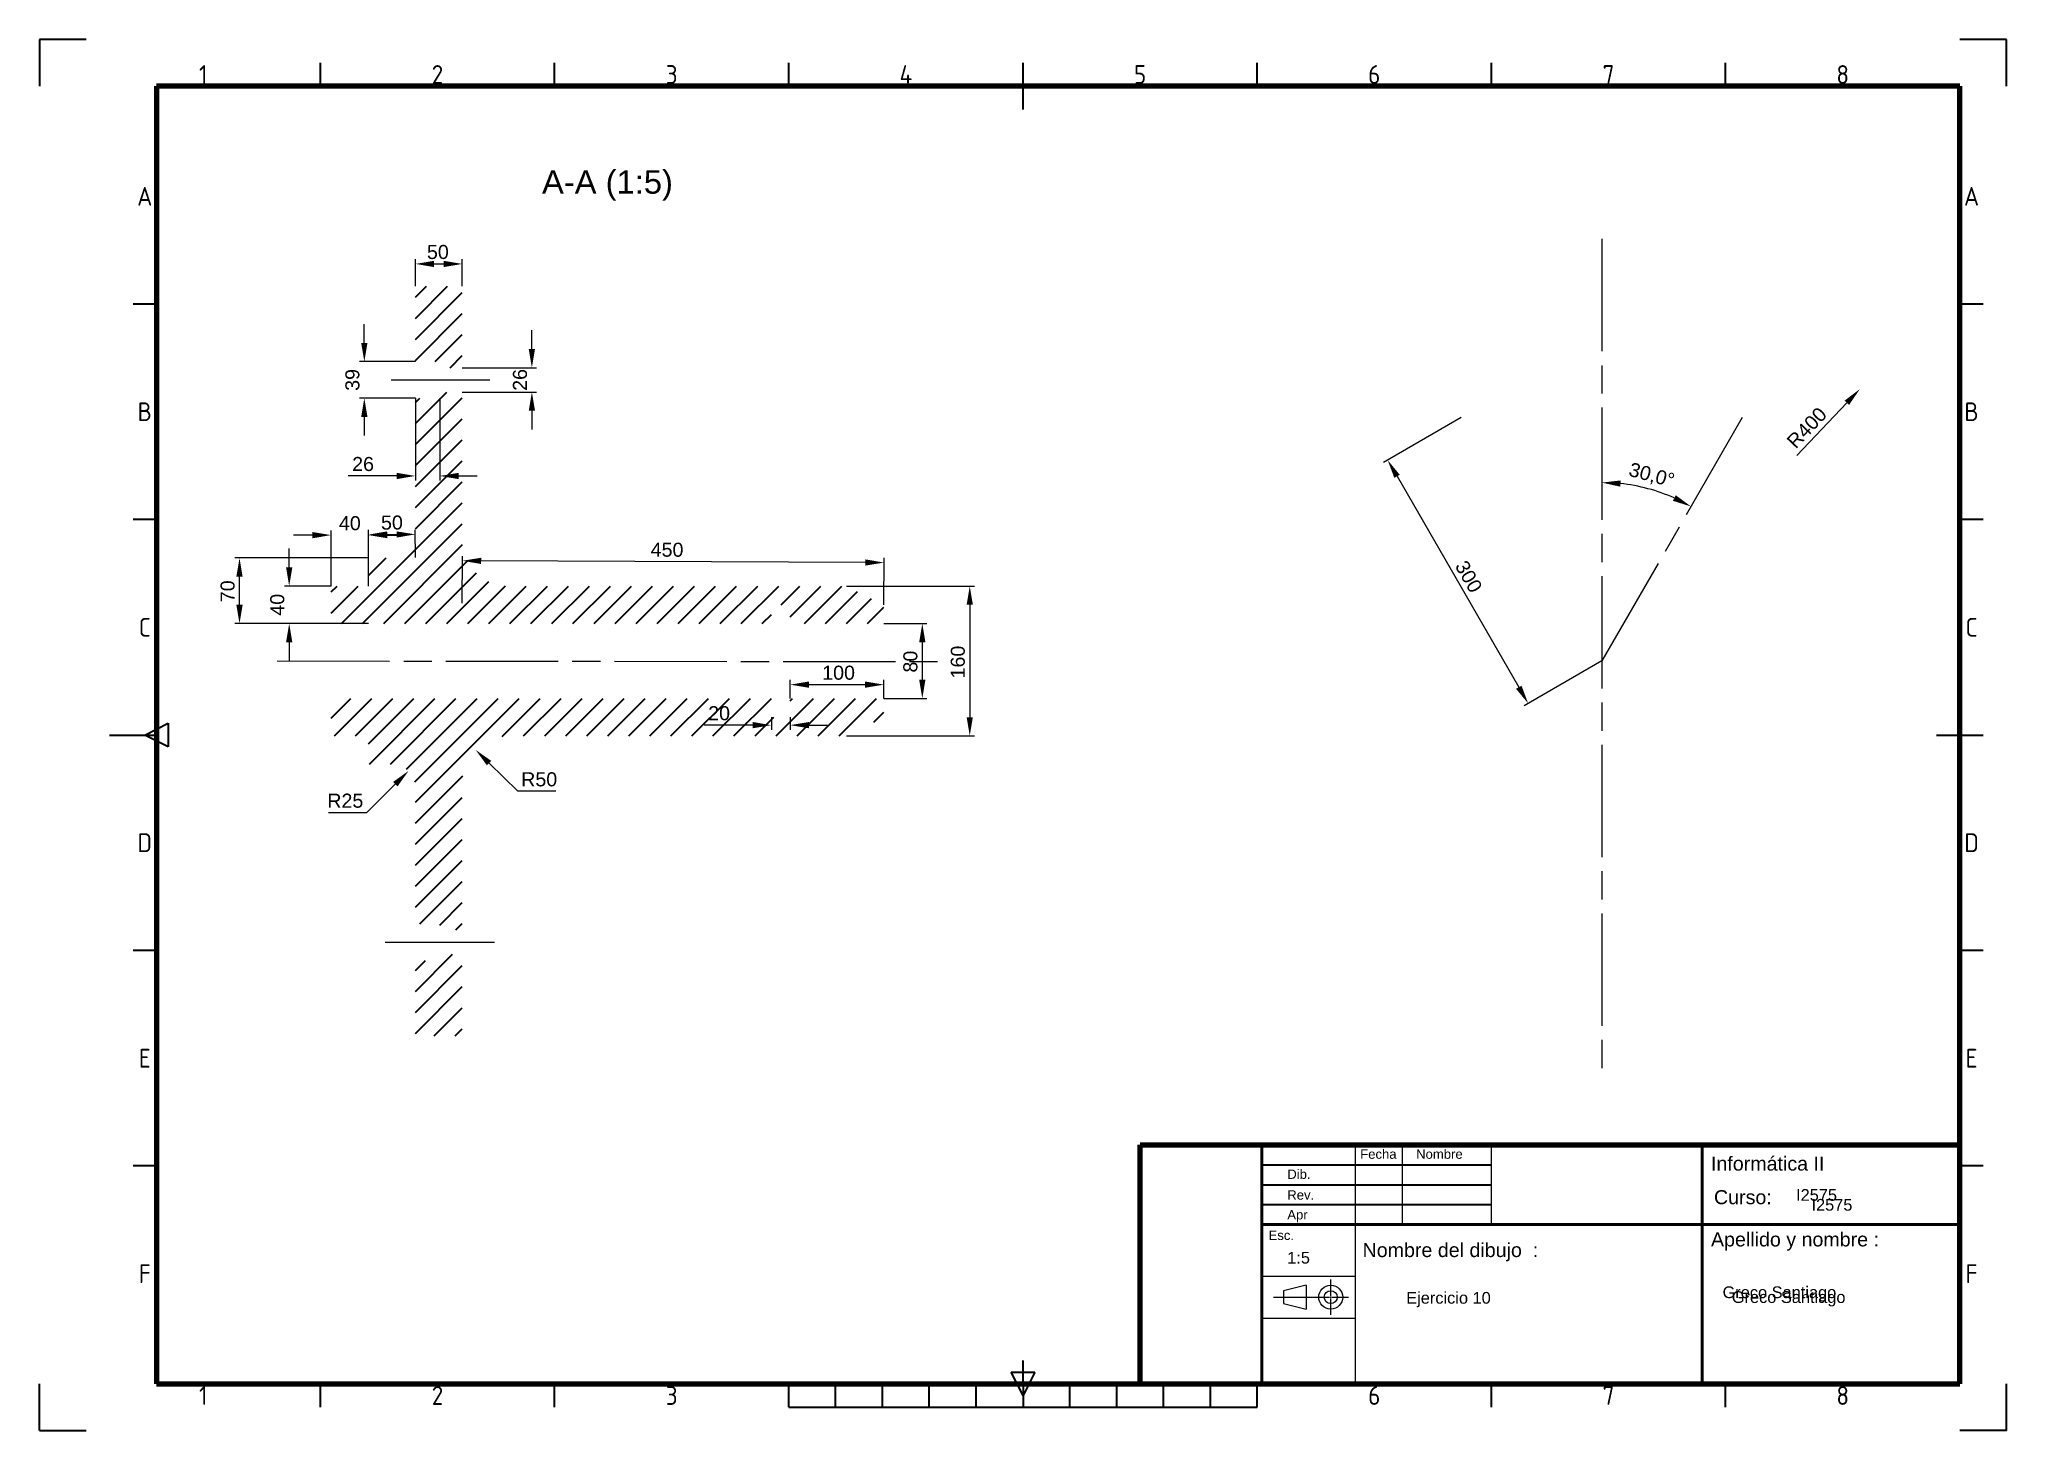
# Paper-space layout 'Papel' of a CAD drawing. Header units: millimetres. Extents: x 0 to 420, y 0 to 297.
import ezdxf
from ezdxf.enums import TextEntityAlignment as Align

# ---------------------------------------------------------------- set-up
doc = ezdxf.new("R2010")
doc.units = ezdxf.units.MM
doc.linetypes.add('ACAD_ISO08W100', pattern=[36, 24, -3, 6, -3])
doc.linetypes.add('CENTER2', pattern=[28.575, 19.05, -3.175, 3.175, -3.175])
for name, color, linetype, lineweight in [('Cotas', 5, 'Continuous', 20), ('Ejes', 3, 'ACAD_ISO08W100', 20), ('MD_Anotación', 7, 'Continuous', 25), ('MD_Sombreado', 7, 'Continuous', 25), ('Rótulo', 7, 'Continuous', 20)]:
    doc.layers.add(name, color=color, linetype=linetype, lineweight=lineweight)
doc.styles.add('ISO Proportional', font='isocp.shx')
doc.styles.get("Standard").update_dxf_attribs({"font": 'arial.ttf'})
doc.dimstyles.new('Info 2', dxfattribs={"dimscale": 0, "dimtxt": 3, "dimasz": 4, "dimexe": 1, "dimexo": 0, "dimgap": 1, "dimtad": 1, "dimtoh": 1, "dimtxsty": 'Standard', "dimcen": 0, "dimclrd": 256, "dimclre": 256, "dimclrt": 256, "dimadec": 1, "dimazin": 0, "dimtfac": 1, "dimtofl": 0, "dimtmove": 0, "dimatfit": 3, "dimfxl": 1, "dimlwd": -1, "dimlwe": -1, "dimarcsym": 0})

# ---------------------------------------------------------------- blocks, each defined once
blk = doc.blocks.new('*U1')
at = {"color": 0, "linetype": 'CENTER2', "lineweight": 20, "ltscale": 3, "transparency": 16777216}
for p, q in [((-12.18, 0), (-0.28, 0)), ((0, 0.28), (0, 3.78)), ((0.28, 0), (3.78, 0)), ((0, -3.78), (0, -0.28))]:
    blk.add_line(p, q, dxfattribs=at)
at = {"color": 0, "linetype": 'Continuous', "lineweight": 20, "ltscale": 3, "transparency": 16777216}
for p, q in [((-0.14, 0), (0.14, 0)), ((0, -0.14), (0, 0.14))]:
    blk.add_line(p, q, dxfattribs=at)
blk = doc.blocks.new('*U6')
at = {"color": 0, "linetype": 'CENTER2', "lineweight": 20, "ltscale": 3, "transparency": 16777216}
for p, q in [((-12.18, 0), (-0.28, 0)), ((0, 0.28), (0, 3.78)), ((0.28, 0), (3.78, 0)), ((0, -3.78), (0, -0.28))]:
    blk.add_line(p, q, dxfattribs=at)
at = {"color": 0, "linetype": 'Continuous', "lineweight": 20, "ltscale": 3, "transparency": 16777216}
for p, q in [((-0.14, 0), (0.14, 0)), ((0, -0.14), (0, 0.14))]:
    blk.add_line(p, q, dxfattribs=at)
blk = doc.blocks.new('*D17')
at = {"layer": 'Cotas', "transparency": 16777216}
for p, q in [((80.29, 244.3), (80.29, 250.06)), ((84.29, 249.06), (86.29, 249.06)), ((90.29, 244.3), (90.29, 250.06))]:
    blk.add_line(p, q, dxfattribs=at)
for points in [[(84.29, 249.73), (84.29, 248.39), (80.29, 249.06)], [(86.29, 249.73), (86.29, 248.39), (90.29, 249.06)]]:
    blk.add_solid(points, dxfattribs=at)
at = {"layer": 'Defpoints', "color": 0, "transparency": 16777216}
for p in [(90.29, 249.06), (80.29, 244.3), (90.29, 244.3)]:
    blk.add_point(p, dxfattribs=at)
at = {"layer": 'Cotas', "transparency": 16777216, "insert": (85.08, 251.59), "char_height": 3, "attachment_point": 5}
blk.add_mtext('50', dxfattribs=at)
blk = doc.blocks.new('*D18')
at = {"layer": 'Cotas', "transparency": 16777216}
for p, q in [((90.29, 176.67), (90.33, 186.69)), ((176.33, 185.33), (94.33, 185.67)), ((180.29, 176.3), (180.33, 186.31))]:
    blk.add_line(p, q, dxfattribs=at)
for points in [[(94.33, 186.34), (94.32, 185), (90.33, 185.69)], [(176.33, 185.99), (176.32, 184.66), (180.33, 185.31)]]:
    blk.add_solid(points, dxfattribs=at)
at = {"layer": 'Defpoints', "color": 0, "transparency": 16777216}
for p in [(90.33, 185.69), (90.29, 176.67), (180.29, 176.3)]:
    blk.add_point(p, dxfattribs=at)
at = {"layer": 'Cotas', "transparency": 16777216, "insert": (134.01, 188.04), "char_height": 3, "attachment_point": 5, "rotation": 359.7616}
blk.add_mtext('450', dxfattribs=at)
blk = doc.blocks.new('*D19')
at = {"layer": 'Cotas', "transparency": 16777216}
for p, q in [((180.29, 172.3), (189.5, 172.3)), ((188.5, 168.3), (188.5, 160.3)), ((180.29, 156.3), (189.5, 156.3))]:
    blk.add_line(p, q, dxfattribs=at)
for points in [[(187.83, 168.3), (189.17, 168.3), (188.5, 172.3)], [(187.83, 160.3), (189.17, 160.3), (188.5, 156.3)]]:
    blk.add_solid(points, dxfattribs=at)
at = {"layer": 'Defpoints', "color": 0, "transparency": 16777216}
for p in [(180.29, 172.3), (180.29, 156.3), (188.5, 156.3)]:
    blk.add_point(p, dxfattribs=at)
at = {"layer": 'Cotas', "transparency": 16777216, "insert": (185.97, 164.16), "char_height": 3, "attachment_point": 5, "rotation": 90}
blk.add_mtext('80', dxfattribs=at)
blk = doc.blocks.new('*D20')
at = {"layer": 'Cotas', "transparency": 16777216}
for p, q in [((70.29, 186.3), (70.25, 192.27)), ((74.26, 191.29), (76.26, 191.3)), ((80.29, 186.36), (80.25, 192.33))]:
    blk.add_line(p, q, dxfattribs=at)
for points in [[(74.25, 191.96), (74.26, 190.62), (70.26, 191.27)], [(76.25, 191.97), (76.26, 190.64), (80.26, 191.33)]]:
    blk.add_solid(points, dxfattribs=at)
at = {"layer": 'Defpoints', "color": 0, "transparency": 16777216}
for p in [(80.26, 191.33), (70.29, 186.3), (80.29, 186.36)]:
    blk.add_point(p, dxfattribs=at)
at = {"layer": 'Cotas', "transparency": 16777216, "insert": (75.27, 193.83), "char_height": 3, "attachment_point": 5, "rotation": 0.3584}
blk.add_mtext('50', dxfattribs=at)
blk = doc.blocks.new('*D21')
at = {"layer": 'Cotas', "transparency": 16777216}
for p, q in [((105.15, 230.9), (105.15, 234.9)), ((90.29, 226.9), (106.15, 226.9)), ((90.29, 221.7), (106.15, 221.7)), ((105.15, 217.7), (105.15, 213.7))]:
    blk.add_line(p, q, dxfattribs=at)
for points in [[(104.48, 230.9), (105.82, 230.9), (105.15, 226.9)], [(104.48, 217.7), (105.82, 217.7), (105.15, 221.7)]]:
    blk.add_solid(points, dxfattribs=at)
at = {"layer": 'Defpoints', "color": 0, "transparency": 16777216}
for p in [(90.29, 226.9), (90.29, 221.7), (105.15, 221.7)]:
    blk.add_point(p, dxfattribs=at)
at = {"layer": 'Cotas', "transparency": 16777216, "insert": (102.62, 224.3), "char_height": 3, "attachment_point": 5, "rotation": 90}
blk.add_mtext('26', dxfattribs=at)
blk = doc.blocks.new('*D22')
at = {"layer": 'Cotas', "transparency": 16777216}
for p, q in [((69.38, 232.2), (69.38, 236.2)), ((80.29, 228.2), (68.38, 228.2)), ((80.29, 220.4), (68.38, 220.4)), ((69.38, 216.4), (69.38, 212.4))]:
    blk.add_line(p, q, dxfattribs=at)
for points in [[(68.71, 232.2), (70.05, 232.2), (69.38, 228.2)], [(68.71, 216.4), (70.05, 216.4), (69.38, 220.4)]]:
    blk.add_solid(points, dxfattribs=at)
at = {"layer": 'Defpoints', "color": 0, "transparency": 16777216}
for p in [(80.29, 228.2), (69.38, 220.4), (80.29, 220.4)]:
    blk.add_point(p, dxfattribs=at)
at = {"layer": 'Cotas', "transparency": 16777216, "insert": (66.85, 224.3), "char_height": 3, "attachment_point": 5, "rotation": 90}
blk.add_mtext('39', dxfattribs=at)
blk = doc.blocks.new('*D23')
at = {"layer": 'Cotas', "transparency": 16777216}
for p, q in [((58.29, 191.17), (54.29, 191.17)), ((62.29, 180.3), (62.29, 192.17)), ((70.29, 180.3), (70.29, 192.17)), ((74.29, 191.17), (78.29, 191.17))]:
    blk.add_line(p, q, dxfattribs=at)
for points in [[(58.29, 191.83), (58.29, 190.5), (62.29, 191.17)], [(74.29, 191.83), (74.29, 190.5), (70.29, 191.17)]]:
    blk.add_solid(points, dxfattribs=at)
at = {"layer": 'Defpoints', "color": 0, "transparency": 16777216}
for p in [(62.29, 191.17), (62.29, 180.3), (70.29, 180.3)]:
    blk.add_point(p, dxfattribs=at)
at = {"layer": 'Cotas', "transparency": 16777216, "insert": (66.29, 193.7), "char_height": 3, "attachment_point": 5}
blk.add_mtext('40', dxfattribs=at)
blk = doc.blocks.new('*D24')
at = {"layer": 'Cotas', "transparency": 16777216}
for p, q in [((53.34, 184.3), (53.34, 188.3)), ((62.29, 180.3), (52.34, 180.3)), ((62.29, 172.3), (52.34, 172.3)), ((53.34, 168.3), (53.34, 164.3))]:
    blk.add_line(p, q, dxfattribs=at)
for points in [[(52.67, 184.3), (54.01, 184.3), (53.34, 180.3)], [(52.67, 168.3), (54.01, 168.3), (53.34, 172.3)]]:
    blk.add_solid(points, dxfattribs=at)
at = {"layer": 'Defpoints', "color": 0, "transparency": 16777216}
for p in [(53.34, 180.3), (62.29, 180.3), (62.29, 172.3)]:
    blk.add_point(p, dxfattribs=at)
at = {"layer": 'Cotas', "transparency": 16777216, "insert": (50.81, 176.3), "char_height": 3, "attachment_point": 5, "rotation": 90}
blk.add_mtext('40', dxfattribs=at)
blk = doc.blocks.new('*D26')
at = {"layer": 'Cotas', "transparency": 16777216}
for p, q in [((80.29, 220.4), (80.29, 202.8)), ((85.49, 220.4), (85.49, 202.8)), ((76.29, 203.8), (65.94, 203.8)), ((89.49, 203.8), (93.49, 203.8))]:
    blk.add_line(p, q, dxfattribs=at)
for points in [[(76.29, 204.46), (76.29, 203.13), (80.29, 203.8)], [(89.49, 204.46), (89.49, 203.13), (85.49, 203.8)]]:
    blk.add_solid(points, dxfattribs=at)
at = {"layer": 'Defpoints', "color": 0, "transparency": 16777216}
for p in [(80.29, 220.4), (85.49, 220.4), (80.29, 203.8)]:
    blk.add_point(p, dxfattribs=at)
at = {"layer": 'Cotas', "transparency": 16777216, "insert": (69.11, 206.33), "char_height": 3, "attachment_point": 5}
blk.add_mtext('26', dxfattribs=at)
blk = doc.blocks.new('*D27')
at = {"layer": 'Cotas', "transparency": 16777216}
for p, q in [((69.92, 131.93), (75.99, 138)), ((61.73, 131.93), (69.92, 131.93))]:
    blk.add_line(p, q, dxfattribs=at)
blk.add_solid([(75.52, 138.48), (76.47, 137.53), (78.82, 140.83)], dxfattribs=at)
at = {"layer": 'Defpoints', "color": 0, "transparency": 16777216}
for p in [(78.82, 140.83), (75.29, 137.3)]:
    blk.add_point(p, dxfattribs=at)
at = {"layer": 'Cotas', "transparency": 16777216, "insert": (65.32, 134.46), "char_height": 3, "attachment_point": 5}
blk.add_mtext('R25', dxfattribs=at)
blk = doc.blocks.new('*D28')
at = {"layer": 'Cotas', "transparency": 16777216}
for p, q in [((102.13, 136.49), (96.01, 142.5)), ((110.29, 136.49), (102.13, 136.49))]:
    blk.add_line(p, q, dxfattribs=at)
blk.add_solid([(96.47, 142.98), (95.54, 142.03), (93.15, 145.31)], dxfattribs=at)
at = {"layer": 'Defpoints', "color": 0, "transparency": 16777216}
for p in [(93.15, 145.31), (100.29, 138.3)]:
    blk.add_point(p, dxfattribs=at)
at = {"layer": 'Cotas', "transparency": 16777216, "insert": (106.71, 139.02), "char_height": 3, "attachment_point": 5}
blk.add_mtext('R50', dxfattribs=at)
blk = doc.blocks.new('*D29')
at = {"layer": 'Cotas', "transparency": 16777216}
for p, q in [((156.29, 152.3), (156.29, 149.6)), ((160.29, 152.3), (160.29, 149.6)), ((152.29, 150.6), (141.95, 150.6)), ((164.29, 150.6), (168.29, 150.6))]:
    blk.add_line(p, q, dxfattribs=at)
for points in [[(152.29, 151.27), (152.29, 149.94), (156.29, 150.6)], [(164.29, 151.27), (164.29, 149.94), (160.29, 150.6)]]:
    blk.add_solid(points, dxfattribs=at)
at = {"layer": 'Defpoints', "color": 0, "transparency": 16777216}
for p in [(156.29, 152.3), (160.29, 152.3), (160.29, 150.6)]:
    blk.add_point(p, dxfattribs=at)
at = {"layer": 'Cotas', "transparency": 16777216, "insert": (145.12, 153.13), "char_height": 3, "attachment_point": 5}
blk.add_mtext('20', dxfattribs=at)
blk = doc.blocks.new('*D30')
at = {"layer": 'Cotas', "transparency": 16777216}
for p, q in [((160.29, 156.3), (160.29, 160.25)), ((180.29, 156.3), (180.29, 160.25)), ((164.29, 159.25), (176.29, 159.25))]:
    blk.add_line(p, q, dxfattribs=at)
for points in [[(164.29, 159.92), (164.29, 158.58), (160.29, 159.25)], [(176.29, 159.92), (176.29, 158.58), (180.29, 159.25)]]:
    blk.add_solid(points, dxfattribs=at)
at = {"layer": 'Defpoints', "color": 0, "transparency": 16777216}
for p in [(160.29, 156.3), (180.29, 159.25), (180.29, 156.3)]:
    blk.add_point(p, dxfattribs=at)
at = {"layer": 'Cotas', "transparency": 16777216, "insert": (170.63, 161.78), "char_height": 3, "attachment_point": 5}
blk.add_mtext('100', dxfattribs=at)
blk = doc.blocks.new('*D31')
at = {"layer": 'Cotas', "transparency": 16777216}
for p, q in [((303.57, 216.26), (286.98, 206.69)), ((289.85, 203.72), (315.85, 158.69)), ((333.57, 164.3), (316.98, 154.72))]:
    blk.add_line(p, q, dxfattribs=at)
for points in [[(290.43, 204.05), (289.27, 203.39), (287.85, 207.19)], [(316.43, 159.02), (315.27, 158.35), (317.85, 155.22)]]:
    blk.add_solid(points, dxfattribs=at)
at = {"layer": 'Defpoints', "color": 0, "transparency": 16777216}
for p in [(303.57, 216.26), (333.57, 164.3), (317.85, 155.22)]:
    blk.add_point(p, dxfattribs=at)
at = {"layer": 'Cotas', "transparency": 16777216, "insert": (305.15, 182.3), "char_height": 3, "attachment_point": 5, "rotation": 300}
blk.add_mtext('300', dxfattribs=at)
blk = doc.blocks.new('*D32')
at = {"layer": 'Cotas', "transparency": 16777216}
blk.add_line((375.23, 208.19), (385.89, 219.42), dxfattribs=at)
blk.add_solid([(385.4, 219.88), (386.37, 218.96), (388.64, 222.32)], dxfattribs=at)
at = {"layer": 'Defpoints', "color": 0, "transparency": 16777216}
for p in [(388.64, 222.32), (333.57, 164.3)]:
    blk.add_point(p, dxfattribs=at)
at = {"layer": 'Cotas', "transparency": 16777216, "insert": (377.34, 214.09), "char_height": 3, "attachment_point": 5, "rotation": 46.493}
blk.add_mtext('R400', dxfattribs=at)
blk = doc.blocks.new('*D33')
at = {"layer": 'Cotas', "transparency": 16777216}
blk.add_arc((333.57, 164.3), 38.08, 66.0206, 83.9794, dxfattribs=at)
for points in [[(337.53, 201.51), (337.6, 202.84), (333.57, 202.38)], [(349.35, 199.69), (348.74, 198.5), (352.61, 197.28)]]:
    blk.add_solid(points, dxfattribs=at)
at = {"layer": 'Defpoints', "color": 0, "transparency": 16777216}
for p in [(333.57, 254.41), (363.57, 216.26), (340.18, 201.8), (333.57, 164.3), (333.57, 76.69)]:
    blk.add_point(p, dxfattribs=at)
at = {"layer": 'Cotas', "transparency": 16777216, "insert": (344.18, 203.78), "char_height": 3, "attachment_point": 5, "rotation": 344.9519}
blk.add_mtext('30,0°', dxfattribs=at)
blk = doc.blocks.new('*D36')
at = {"layer": 'Cotas', "transparency": 16777216}
for p, q in [((70.29, 186.3), (41.73, 186.3)), ((42.73, 176.3), (42.73, 182.3)), ((70.29, 172.3), (41.73, 172.3))]:
    blk.add_line(p, q, dxfattribs=at)
for points in [[(42.06, 182.3), (43.4, 182.3), (42.73, 186.3)], [(42.06, 176.3), (43.4, 176.3), (42.73, 172.3)]]:
    blk.add_solid(points, dxfattribs=at)
at = {"layer": 'Defpoints', "color": 0, "transparency": 16777216}
for p in [(42.73, 186.3), (70.29, 186.3), (70.29, 172.3)]:
    blk.add_point(p, dxfattribs=at)
at = {"layer": 'Cotas', "transparency": 16777216, "insert": (40.2, 179.18), "char_height": 3, "attachment_point": 5, "rotation": 90}
blk.add_mtext('70', dxfattribs=at)
blk = doc.blocks.new('*D37')
at = {"layer": 'Cotas', "transparency": 16777216}
for p, q in [((172.29, 180.3), (199.63, 180.3)), ((198.63, 176.3), (198.63, 152.3)), ((172.29, 148.3), (199.63, 148.3))]:
    blk.add_line(p, q, dxfattribs=at)
for points in [[(197.97, 176.3), (199.3, 176.3), (198.63, 180.3)], [(197.97, 152.3), (199.3, 152.3), (198.63, 148.3)]]:
    blk.add_solid(points, dxfattribs=at)
at = {"layer": 'Defpoints', "color": 0, "transparency": 16777216}
for p in [(172.29, 180.3), (172.29, 148.3), (198.63, 148.3)]:
    blk.add_point(p, dxfattribs=at)
at = {"layer": 'Cotas', "transparency": 16777216, "insert": (196.1, 164.07), "char_height": 3, "attachment_point": 5, "rotation": 90}
blk.add_mtext('160', dxfattribs=at)

psp = doc.layouts.new('Papel')

# ---------------------------------------------------------------- hatches: boundary and pattern name
at = {"layer": 'MD_Sombreado'}
h = psp.add_hatch(dxfattribs=at)
h.set_pattern_fill('ANSI31', color=256, style=0)
h.paths.add_polyline_path([(85.4878, 100.3974), (80.2878, 100.3974), (80.2878, 84.2974), (90.2878, 84.2974), (90.2878, 101.6974), (85.4878, 101.6974)], flags=0)
h.paths.add_polyline_path([(80.2878, 228.1974), (85.4878, 228.1974), (85.4878, 226.8974), (90.2878, 226.8974), (90.2878, 244.2974), (80.2878, 244.2974)], flags=0)
edge = h.paths.add_edge_path(flags=0)
edge.add_ellipse((75.2878, 137.2974), major_axis=(5, 0), ratio=1, start_angle=0, end_angle=90, ccw=False)
edge.add_line((80.2878, 137.2974), (80.2878, 108.1974))
edge.add_line((80.2878, 108.1974), (85.4878, 108.1974))
edge.add_line((85.4878, 108.1974), (85.4878, 106.8974))
edge.add_line((85.4878, 106.8974), (90.2878, 106.8974))
edge.add_line((90.2878, 106.8974), (90.2878, 138.2974))
edge.add_ellipse((100.2878, 138.2974), major_axis=(0, 10), ratio=1, start_angle=0, end_angle=90, ccw=False)
edge.add_line((100.2878, 148.2974), (172.2878, 148.2974))
edge.add_line((172.2878, 148.2974), (180.2878, 152.2974))
edge.add_line((180.2878, 152.2974), (180.2878, 156.2974))
edge.add_line((180.2878, 156.2974), (160.2878, 156.2974))
edge.add_line((160.2878, 156.2974), (160.2878, 152.2974))
edge.add_line((160.2878, 152.2974), (156.2878, 152.2974))
edge.add_line((156.2878, 152.2974), (156.2878, 156.2974))
edge.add_line((156.2878, 156.2974), (62.2878, 156.2974))
edge.add_line((62.2878, 156.2974), (62.2878, 148.2974))
edge.add_line((62.2878, 148.2974), (70.2878, 148.2974))
edge.add_line((70.2878, 148.2974), (70.2878, 142.2974))
edge.add_line((70.2878, 142.2974), (75.2878, 142.2974))
edge = h.paths.add_edge_path(flags=0)
edge.add_ellipse((75.2878, 191.2974), major_axis=(0, -5), ratio=1, start_angle=0, end_angle=90, ccw=False)
edge.add_line((75.2878, 186.2974), (70.2878, 186.2974))
edge.add_line((70.2878, 186.2974), (70.2878, 180.2974))
edge.add_line((70.2878, 180.2974), (62.2878, 180.2974))
edge.add_line((62.2878, 180.2974), (62.2878, 172.2974))
edge.add_line((62.2878, 172.2974), (156.2878, 172.2974))
edge.add_line((156.2878, 172.2974), (156.2878, 176.2974))
edge.add_line((156.2878, 176.2974), (160.2878, 176.2974))
edge.add_line((160.2878, 176.2974), (160.2878, 172.2974))
edge.add_line((160.2878, 172.2974), (180.2878, 172.2974))
edge.add_line((180.2878, 172.2974), (180.2878, 176.2974))
edge.add_line((180.2878, 176.2974), (172.2878, 180.2974))
edge.add_line((172.2878, 180.2974), (100.2878, 180.2974))
edge.add_ellipse((100.2878, 190.2974), major_axis=(-10, 0), ratio=1, start_angle=0, end_angle=90, ccw=False)
edge.add_line((90.2878, 190.2974), (90.2878, 221.6974))
edge.add_line((90.2878, 221.6974), (85.4878, 221.6974))
edge.add_line((85.4878, 221.6974), (85.4878, 220.3974))
edge.add_line((85.4878, 220.3974), (80.2878, 220.3974))
edge.add_line((80.2878, 220.3974), (80.2878, 191.2974))

# ---------------------------------------------------------------- linework, layer by layer
for p, q in [((0, 297), (0, 287)), ((10, 297), (0, 297)), ((0, 297), (0, 287)), ((10, 297), (0, 297)), ((420, 297), (410, 297)), ((420, 297), (410, 297)), ((420, 287), (420, 297)), ((420, 287), (420, 297)), ((60, 287), (60, 292)), ((60, 287), (60, 292)), ((110, 287), (110, 292)), ((110, 287), (110, 292)), ((160, 287), (160, 292)), ((160, 287), (160, 292)), ((210, 282), (210, 292)), ((210, 282), (210, 292)), ((260, 287), (260, 292)), ((260, 287), (260, 292)), ((310, 287), (310, 292)), ((310, 287), (310, 292)), ((360, 287), (360, 292)), ((360, 287), (360, 292)), ((25, 240.5), (20, 240.5)), ((25, 240.5), (20, 240.5)), ((415, 240.5), (410, 240.5)), ((415, 240.5), (410, 240.5)), ((25, 194.5), (20, 194.5)), ((25, 194.5), (20, 194.5)), ((415, 194.5), (410, 194.5)), ((415, 194.5), (410, 194.5)), ((15, 148.5), (25, 148.5)), ((15, 148.5), (25, 148.5)), ((22.5, 148.5), (27.5, 151)), ((22.5, 148.5), (27.5, 151)), ((27.5, 146), (22.5, 148.5)), ((27.5, 146), (22.5, 148.5)), ((27.5, 151), (27.5, 146)), ((27.5, 151), (27.5, 146)), ((405, 148.5), (415, 148.5)), ((405, 148.5), (415, 148.5)), ((25, 102.5), (20, 102.5)), ((25, 102.5), (20, 102.5)), ((415, 102.5), (410, 102.5)), ((415, 102.5), (410, 102.5)), ((25, 56.5), (20, 56.5)), ((25, 56.5), (20, 56.5)), ((261, 56.75), (310, 56.75)), ((261, 56.75), (310, 56.75)), ((415, 56.5), (410, 56.5)), ((415, 56.5), (410, 56.5)), ((261, 52.5), (310, 52.5)), ((261, 52.5), (310, 52.5)), ((261, 48.25), (310, 48.25)), ((261, 48.25), (310, 48.25)), ((210, 10), (210, 15)), ((210, 10), (210, 15)), ((0, 0), (0, 10)), ((0, 0), (0, 10)), ((60, 5), (60, 10)), ((60, 5), (60, 10)), ((110, 5), (110, 10)), ((110, 5), (110, 10)), ((160, 5), (160, 10)), ((160, 5), (160, 10)), ((170, 5), (170, 10)), ((170, 5), (170, 10)), ((180, 5), (180, 10)), ((180, 5), (180, 10)), ((190, 5), (190, 10)), ((190, 5), (190, 10)), ((200, 5), (200, 10)), ((200, 5), (200, 10)), ((207.5, 12.5), (212.5, 12.5)), ((210, 7.5), (207.5, 12.5)), ((207.5, 12.5), (212.5, 12.5)), ((210, 7.5), (207.5, 12.5)), ((212.5, 12.5), (210, 7.5)), ((212.5, 12.5), (210, 7.5)), ((210, 10), (210, 5)), ((210, 10), (210, 5)), ((220, 5), (220, 10)), ((220, 5), (220, 10)), ((230, 5), (230, 10)), ((230, 5), (230, 10)), ((240, 5), (240, 10)), ((240, 5), (240, 10)), ((250, 5), (250, 10)), ((250, 5), (250, 10)), ((260, 5), (260, 10)), ((260, 5), (260, 10)), ((310, 5), (310, 10)), ((310, 5), (310, 10)), ((360, 5), (360, 10)), ((360, 5), (360, 10)), ((420, 0), (420, 10)), ((420, 0), (420, 10)), ((160, 5), (260, 5)), ((160, 5), (260, 5)), ((0, 0), (10, 0)), ((0, 0), (10, 0)), ((420, 0), (410, 0)), ((420, 0), (410, 0))]:
    psp.add_line(p, q)
at = {"lineweight": 80}
for p, q in [((410, 287), (25, 287)), ((25, 287), (25, 10)), ((410, 287), (25, 287)), ((25, 287), (25, 10)), ((410, 10), (410, 287)), ((410, 10), (410, 287)), ((235, 61), (410, 61)), ((235, 10), (235, 61)), ((235, 61), (410, 61)), ((235, 10), (235, 61)), ((25, 10), (410, 10)), ((25, 10), (410, 10))]:
    psp.add_line(p, q, dxfattribs=at)
at = {"lineweight": 40}
for p, q in [((261, 10), (261, 61)), ((261, 10), (261, 61)), ((355, 10), (355, 61)), ((355, 10), (355, 61)), ((261, 44), (410, 44)), ((261, 44), (410, 44))]:
    psp.add_line(p, q, dxfattribs=at)
at = {"lineweight": 20}
for p, q in [((281, 10), (281, 61)), ((281, 10), (281, 61)), ((291, 44), (291, 61)), ((291, 44), (291, 61)), ((310, 44), (310, 61)), ((310, 44), (310, 61)), ((261, 33), (281, 33)), ((261, 33), (281, 33)), ((270.4389, 31.0552), (265.6153, 29.8816)), ((270.4389, 31.0552), (265.6153, 29.8816)), ((265.6153, 29.8816), (265.6153, 27.1184)), ((265.6153, 29.8816), (265.6153, 27.1184)), ((270.4389, 31.0552), (270.4389, 25.9448)), ((270.4389, 31.0552), (270.4389, 25.9448)), ((265.6153, 27.1184), (270.4389, 25.9448)), ((265.6153, 27.1184), (270.4389, 25.9448)), ((261, 24), (281, 24)), ((261, 24), (281, 24))]:
    psp.add_line(p, q, dxfattribs=at)
for radius in [2.5552, 2.5552, 1.3816, 1.3816]:
    psp.add_circle((275.6935, 28.5), radius, dxfattribs=at)
at = {"layer": 'Ejes'}
for p, q in [((333.5667, 254.4078), (333.5667, 76.6901)), ((75.0841, 224.2974), (96.1962, 224.2974)), ((363.5667, 216.259), (333.5667, 164.2974)), ((50.7807, 164.2974), (193.9011, 164.1604)), ((73.8567, 104.2974), (97.1782, 104.2974))]:
    psp.add_line(p, q, dxfattribs=at)

# ---------------------------------------------------------------- block references
at = {"linetype": 'CENTER2', "lineweight": 20, "ltscale": 3}
for name in ['*U1', '*U6']:
    psp.add_blockref(name, (275.6935, 28.5), dxfattribs=at)

# ---------------------------------------------------------------- texts
at = {"style": 'ISO Proportional'}
for s, p in [('1', (35, 289.5)), ('1', (35, 289.5)), ('2', (85, 289.5)), ('2', (85, 289.5)), ('3', (135, 289.5)), ('3', (135, 289.5)), ('4', (185, 289.5)), ('4', (185, 289.5)), ('5', (235, 289.5)), ('5', (235, 289.5)), ('6', (285, 289.5)), ('6', (285, 289.5)), ('7', (335, 289.5)), ('7', (335, 289.5)), ('8', (385, 289.5)), ('8', (385, 289.5)), ('A', (22.5, 263.5)), ('A', (22.5, 263.5)), ('A', (412.5, 263.5)), ('A', (412.5, 263.5)), ('B', (22.5, 217.5)), ('B', (22.5, 217.5)), ('B', (412.5, 217.5)), ('B', (412.5, 217.5)), ('C', (22.5, 171.5)), ('C', (22.5, 171.5)), ('C', (412.5, 171.5)), ('C', (412.5, 171.5)), ('D', (22.5, 125.5)), ('D', (22.5, 125.5)), ('D', (412.5, 125.5)), ('D', (412.5, 125.5)), ('E', (22.5, 79.5)), ('E', (22.5, 79.5)), ('E', (412.5, 79.5)), ('E', (412.5, 79.5)), ('F', (22.5, 33.5)), ('F', (22.5, 33.5)), ('F', (412.5, 33.5)), ('F', (412.5, 33.5)), ('1', (35, 7.5)), ('1', (35, 7.5)), ('2', (85, 7.5)), ('2', (85, 7.5)), ('3', (135, 7.5)), ('3', (135, 7.5)), ('6', (285, 7.5)), ('6', (285, 7.5)), ('7', (335, 7.5)), ('7', (335, 7.5)), ('8', (385, 7.5)), ('8', (385, 7.5))]:
    psp.add_text(s, height=4, dxfattribs=at).set_placement(p, align=Align.MIDDLE)
at = {"lineweight": 20}
for s, height, p in [('Fecha', 2, (281.9887, 58.0375)), ('Fecha', 2, (281.9887, 58.0375)), ('Nombre', 2, (293.9284, 58.0375)), ('Nombre', 2, (293.9284, 58.0375)), ('Dib.', 2, (266.4236, 53.7451)), ('Dib.', 2, (266.4236, 53.7451)), ('Informática II', 3, (356.8765, 55.5105)), ('Informática II', 3, (356.8765, 55.5105)), ('Rev.', 2, (266.4236, 49.3119)), ('Rev.', 2, (266.4236, 49.3119)), ('Curso: ', 3, (357.5162, 48.3432)), ('Curso: ', 3, (357.5162, 48.3432)), ('Apr', 2, (266.4236, 45.0899)), ('Apr', 2, (266.4236, 45.0899)), ('Esc.', 2, (262.4263, 40.6988)), ('Esc.', 2, (262.4263, 40.6988)), ('Apellido y nombre : ', 3, (356.8765, 39.3278)), ('Apellido y nombre : ', 3, (356.8765, 39.3278)), ('Nombre del dibujo  : ', 3, (282.4934, 37.0552)), ('Nombre del dibujo  : ', 3, (282.4934, 37.0552))]:
    psp.add_text(s, height=height, dxfattribs=at).set_placement(p)
at = {"layer": 'Cotas', "char_height": 2.5, "attachment_point": 1}
for s, width, insert in [('I2575', 34.956988, (375.043, 51.5655)), ('1:5', 12.157236, (266.4072, 38.1705)), ('Ejercicio 10', 57.824802, (291.8127, 29.6039)), ('Greco Santiago', 36.159987, (361.3272, 29.7597))]:
    psp.add_mtext_dynamic_manual_height_columns(s, width=width, gutter_width=12.5, heights=[0], dxfattribs=dict(at, insert=insert))
at = {"layer": 'MD_Anotación', "insert": (121.2878, 262.5474), "char_height": 5, "width": 30.21487, "attachment_point": 8}
psp.add_mtext('A-A (1:5)', dxfattribs=at)
at = {"layer": 'Rótulo', "char_height": 2.5, "attachment_point": 1}
for s, width, insert in [('I2575', 35.915056, (378.332, 49.4587)), ('Greco Santiago', 35.245336, (359.3537, 30.7943))]:
    psp.add_mtext_dynamic_manual_height_columns(s, width=width, gutter_width=12.5, heights=[0], dxfattribs=dict(at, insert=insert))

# ---------------------------------------------------------------- dimensions: what is measured, and where the dimension line sits
at = {"layer": 'Cotas'}
for base, p1, p2, picture, middle in [((90.2878, 249.0604), (80.2878, 244.2974), (90.2878, 244.2974), '*D17', (85.0789, 249.0604)), ((80.2878, 203.7962), (85.4878, 220.3974), (80.2878, 220.3974), '*D26', (69.1146, 203.7962)), ((62.2878, 191.1669), (70.2878, 180.2974), (62.2878, 180.2974), '*D23', (66.2878, 191.1669)), ((180.2878, 159.251), (160.2878, 156.2974), (180.2878, 156.2974), '*D30', (170.6265, 159.251)), ((160.2878, 150.6027), (156.2878, 152.2974), (160.2878, 152.2974), '*D29', (145.1187, 150.6027))]:
    dim = psp.add_linear_dim(base=base, p1=p1, p2=p2, dimstyle='Info 2', override={"dimlfac": -5}, dxfattribs=at)
    dim.commit()
    dim.dimension.update_dxf_attribs({"geometry": picture, "text_midpoint": middle, "dimtype": 160})
dim = psp.add_angular_dim_2l(base=(340.1799, 201.803), line1=((333.5667, 254.4078), (333.5667, 76.6901)), line2=((363.5667, 216.259), (333.5667, 164.2974)), dimstyle='Info 2', override={"dimscale": 0}, dxfattribs=at)
dim.commit()
dim.dimension.update_dxf_attribs({"geometry": '*D33', "text_midpoint": (343.4545, 201.0756), "dimtype": 162})
for base, p1, p2, angle, picture, middle, dimtype in [((69.38, 220.3974), (80.2878, 228.1974), (80.2878, 220.3974), 90, '*D22', (69.38, 224.2974), 160), ((105.1493, 221.6974), (90.2878, 226.8974), (90.2878, 221.6974), 90, '*D21', (105.1493, 224.2974), 160), ((317.8508, 155.2239), (303.5667, 216.259), (333.5667, 164.2974), 300, '*D31', (302.952, 181.0294), 161), ((80.2568, 191.3285), (70.2878, 186.2974), (80.2878, 186.36), 0.358398, '*D20', (75.2878, 191.2974), 161), ((90.3253, 185.6852), (180.2878, 176.2974), (90.2878, 176.6719), 179.761617, '*D18', (134.0016, 185.5035), 161), ((42.7309, 186.2974), (70.2878, 172.2974), (70.2878, 186.2974), 90, '*D36', (42.7309, 179.1775), 160), ((53.3393, 180.2974), (62.2878, 172.2974), (62.2878, 180.2974), 90, '*D24', (53.3393, 176.2974), 160), ((198.6328, 148.2974), (172.2878, 180.2974), (172.2878, 148.2974), 90, '*D37', (198.6328, 164.0713), 160), ((188.5003, 156.2974), (180.2878, 172.2974), (180.2878, 156.2974), 90, '*D19', (188.5003, 164.1604), 160)]:
    dim = psp.add_linear_dim(base=base, p1=p1, p2=p2, angle=angle, dimstyle='Info 2', override={"dimlfac": -5}, dxfattribs=at)
    dim.commit()
    dim.dimension.update_dxf_attribs({"geometry": picture, "text_midpoint": middle, "dimtype": dimtype})
for center, mpoint, picture, middle in [((333.5667, 164.2974), (388.6422, 222.3206), '*D32', (379.1798, 212.3519)), ((100.2878, 138.2974), (93.1542, 145.3053), '*D28', (106.7068, 136.49)), ((75.2878, 137.2974), (78.8234, 140.833), '*D27', (65.3215, 131.9266))]:
    dim = psp.add_radius_dim(center=center, mpoint=mpoint, dimstyle='Info 2', override={"dimlfac": -5}, dxfattribs=at)
    dim.commit()
    dim.dimension.update_dxf_attribs({"geometry": picture, "text_midpoint": middle, "dimtype": 164})

doc.saveas('drawing.dxf')
